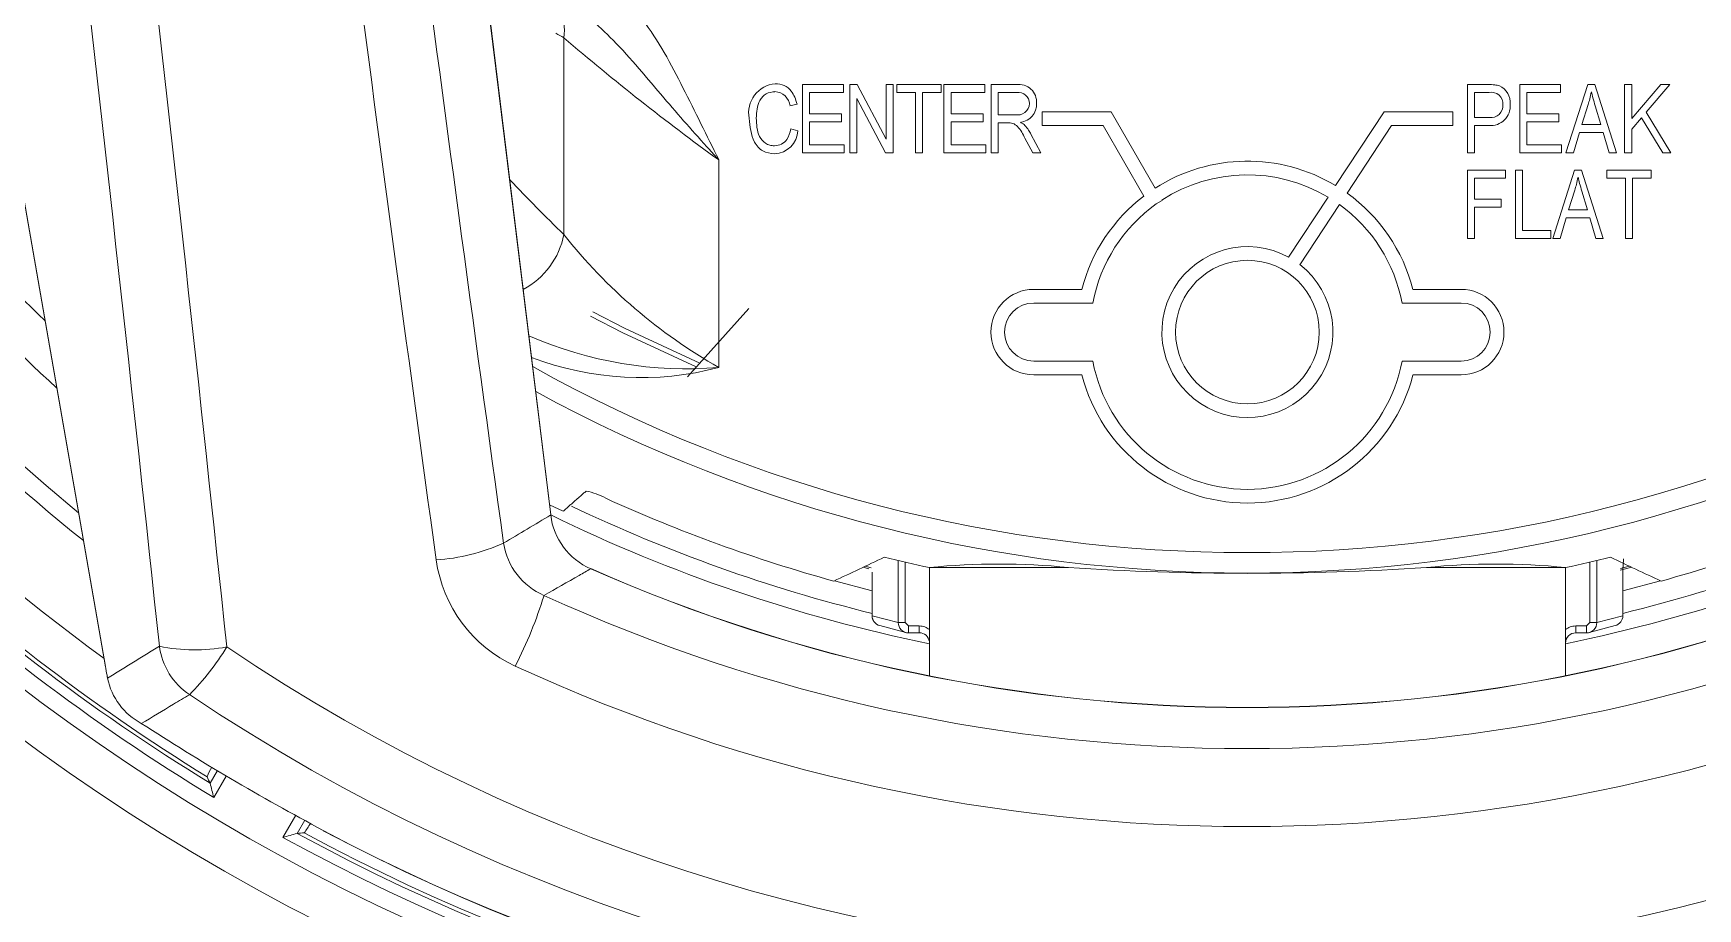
# Model space of a CAD drawing. Extents: x 7 to 113, y 1 to 87.
# Drawn here: x 105.198 to 107.631, y 34.155 to 35.435 of the extents above; entities that cross this region are included whole.
import ezdxf

# ---------------------------------------------------------------- set-up
doc = ezdxf.new("R2010")
doc.units = 0
doc.header["$MEASUREMENT"] = 0
doc.layers.add('OBJECT', color=7, linetype='CONTINUOUS')

msp = doc.modelspace()

# ---------------------------------------------------------------- linework, layer by layer
at = {"layer": 'OBJECT', "lineweight": 15}
for p, q in [((105.9541, 34.7308), (105.8403, 35.6577)), ((105.9545, 34.7308), (105.8407, 35.6576)), ((105.1171, 35.5749), (105.3032, 34.5092)), ((105.1171, 35.5744), (105.3032, 34.5087)), ((105.9734, 35.1411), (105.9734, 35.4286)), ((106.3222, 35.2602), (106.3222, 35.3602)), ((106.3222, 35.3602), (106.382, 35.3602)), ((106.382, 35.3602), (106.382, 35.3485)), ((106.3912, 35.2602), (106.3912, 35.3602)), ((106.3912, 35.3602), (106.4023, 35.3602)), ((106.4023, 35.3602), (106.4444, 35.2805)), ((106.4444, 35.3602), (106.4548, 35.3602)), ((106.4444, 35.2805), (106.4444, 35.3602)), ((106.4548, 35.3602), (106.4548, 35.2602)), ((106.4602, 35.3602), (106.5251, 35.3602)), ((106.4602, 35.3485), (106.4602, 35.3602)), ((106.5251, 35.3602), (106.5251, 35.3485)), ((106.5291, 35.2602), (106.5291, 35.3602)), ((106.5291, 35.3602), (106.5889, 35.3602)), ((106.5889, 35.3602), (106.5889, 35.3485)), ((106.5981, 35.3602), (106.6348, 35.3602)), ((106.5981, 35.2602), (106.5981, 35.3602)), ((107.2943, 35.3602), (107.3251, 35.3602)), ((107.2943, 35.2602), (107.2943, 35.3602)), ((107.3709, 35.3602), (107.4306, 35.3602)), ((107.3709, 35.2602), (107.3709, 35.3602)), ((107.4306, 35.3602), (107.4306, 35.3485)), ((107.4384, 35.2602), (107.4704, 35.3602)), ((107.4704, 35.3602), (107.4805, 35.3602)), ((107.4805, 35.3602), (107.5125, 35.2602)), ((107.5242, 35.3602), (107.5345, 35.3602)), ((107.5242, 35.2602), (107.5242, 35.3602)), ((107.5345, 35.3104), (107.577, 35.3602)), ((107.5345, 35.3602), (107.5345, 35.3104)), ((107.5902, 35.3602), (107.5556, 35.3197)), ((107.577, 35.3602), (107.5902, 35.3602)), ((106.382, 35.3485), (106.3326, 35.3485)), ((106.3326, 35.3485), (106.3326, 35.3174)), ((106.4437, 35.2602), (106.4016, 35.3398)), ((106.4016, 35.3398), (106.4016, 35.2602)), ((106.4874, 35.3485), (106.4602, 35.3485)), ((106.4874, 35.2602), (106.4874, 35.3485)), ((106.5251, 35.3485), (106.4978, 35.3485)), ((106.4978, 35.3485), (106.4978, 35.2602)), ((106.5395, 35.3485), (106.5395, 35.3174)), ((106.5889, 35.3485), (106.5395, 35.3485)), ((106.6355, 35.3485), (106.6085, 35.3485)), ((106.6085, 35.3485), (106.6085, 35.3161)), ((107.3047, 35.3485), (107.3047, 35.3122)), ((107.3262, 35.3485), (107.3047, 35.3485)), ((107.4306, 35.3485), (107.3813, 35.3485)), ((107.3813, 35.3485), (107.3813, 35.3174)), ((106.3143, 35.3317), (106.3039, 35.3291)), ((106.3326, 35.3174), (106.3794, 35.3174)), ((106.3794, 35.3174), (106.3794, 35.3057)), ((106.5395, 35.3174), (106.5863, 35.3174)), ((106.5863, 35.3174), (106.5863, 35.3057)), ((106.6085, 35.3161), (106.6328, 35.3161)), ((106.6726, 35.3002), (106.6726, 35.3202)), ((106.7733, 35.3202), (106.6726, 35.3202)), ((106.8377, 35.2087), (106.7733, 35.3202)), ((107.1016, 35.2124), (107.1724, 35.3202)), ((107.1724, 35.3202), (107.2728, 35.3202)), ((107.2728, 35.3202), (107.2728, 35.3002)), ((107.3047, 35.3122), (107.3264, 35.3122)), ((107.3813, 35.3174), (107.4281, 35.3174)), ((107.4281, 35.3174), (107.4281, 35.3057)), ((107.4708, 35.3309), (107.4614, 35.3018)), ((107.4895, 35.3018), (107.4811, 35.3293)), ((107.5487, 35.3115), (107.5345, 35.2949)), ((107.5798, 35.2602), (107.5487, 35.3115)), ((107.5556, 35.3197), (107.5917, 35.2602)), ((106.3052, 35.2953), (106.3156, 35.2927)), ((106.3794, 35.3057), (106.3326, 35.3057)), ((106.3326, 35.3057), (106.3326, 35.2719)), ((106.5395, 35.3057), (106.5395, 35.2719)), ((106.5863, 35.3057), (106.5395, 35.3057)), ((106.6085, 35.3044), (106.6085, 35.2602)), ((106.6217, 35.3044), (106.6085, 35.3044)), ((106.6562, 35.2876), (106.6708, 35.2602)), ((106.7618, 35.3002), (106.6726, 35.3002)), ((106.8213, 35.1972), (106.7618, 35.3002)), ((107.1183, 35.2015), (107.1832, 35.3002)), ((107.1832, 35.3002), (107.2728, 35.3002)), ((107.3047, 35.3005), (107.3047, 35.2602)), ((107.3258, 35.3005), (107.3047, 35.3005)), ((107.4281, 35.3057), (107.3813, 35.3057)), ((107.3813, 35.3057), (107.3813, 35.2719)), ((107.458, 35.2901), (107.4493, 35.2602)), ((107.4929, 35.2901), (107.458, 35.2901)), ((107.4614, 35.3018), (107.4895, 35.3018)), ((107.5017, 35.2602), (107.4929, 35.2901)), ((107.5345, 35.2949), (107.5345, 35.2602)), ((106.3833, 35.2602), (106.3222, 35.2602)), ((106.3326, 35.2719), (106.3833, 35.2719)), ((106.3833, 35.2719), (106.3833, 35.2602)), ((106.4016, 35.2602), (106.3912, 35.2602)), ((106.4548, 35.2602), (106.4437, 35.2602)), ((106.4978, 35.2602), (106.4874, 35.2602)), ((106.5902, 35.2602), (106.5291, 35.2602)), ((106.5395, 35.2719), (106.5902, 35.2719)), ((106.5902, 35.2719), (106.5902, 35.2602)), ((106.6085, 35.2602), (106.5981, 35.2602)), ((106.659, 35.2602), (106.6475, 35.2816)), ((106.6708, 35.2602), (106.659, 35.2602)), ((107.3047, 35.2602), (107.2943, 35.2602)), ((107.4319, 35.2602), (107.3709, 35.2602)), ((107.3813, 35.2719), (107.4319, 35.2719)), ((107.4319, 35.2719), (107.4319, 35.2602)), ((107.4493, 35.2602), (107.4384, 35.2602)), ((107.5125, 35.2602), (107.5017, 35.2602)), ((107.5345, 35.2602), (107.5242, 35.2602)), ((107.5917, 35.2602), (107.5798, 35.2602)), ((106.2, 34.9464), (106.2, 35.2499)), ((107.2943, 35.2352), (107.3501, 35.2352)), ((107.2943, 35.1352), (107.2943, 35.2352)), ((107.3501, 35.2352), (107.3501, 35.2235)), ((107.3644, 35.1352), (107.3644, 35.2352)), ((107.3644, 35.2352), (107.3748, 35.2352)), ((107.3748, 35.2352), (107.3748, 35.1469)), ((107.419, 35.1352), (107.4509, 35.2352)), ((107.4509, 35.2352), (107.461, 35.2352)), ((107.461, 35.2352), (107.493, 35.1352)), ((107.4982, 35.2235), (107.4982, 35.2352)), ((107.4982, 35.2352), (107.5631, 35.2352)), ((107.5631, 35.2352), (107.5631, 35.2235)), ((107.3501, 35.2235), (107.3047, 35.2235)), ((107.3047, 35.2235), (107.3047, 35.1924)), ((107.5255, 35.2235), (107.4982, 35.2235)), ((107.5255, 35.1352), (107.5255, 35.2235)), ((107.5358, 35.2235), (107.5358, 35.1352)), ((107.5631, 35.2235), (107.5358, 35.2235)), ((106.8481, 35.1907), (106.8395, 35.1857)), ((106.8481, 35.1907), (106.8478, 35.1913)), ((107.0328, 35.1078), (107.0906, 35.1957)), ((107.3047, 35.1924), (107.3436, 35.1924)), ((107.3436, 35.1924), (107.3436, 35.1807)), ((107.4513, 35.2059), (107.4419, 35.1768)), ((107.47, 35.1768), (107.4617, 35.2043)), ((107.0495, 35.0968), (107.1073, 35.1847)), ((107.3436, 35.1807), (107.3047, 35.1807)), ((107.3047, 35.1807), (107.3047, 35.1352)), ((107.4385, 35.1651), (107.4298, 35.1352)), ((107.4734, 35.1651), (107.4385, 35.1651)), ((107.4419, 35.1768), (107.47, 35.1768)), ((107.4822, 35.1352), (107.4734, 35.1651)), ((107.3748, 35.1469), (107.4164, 35.1469)), ((107.4164, 35.1469), (107.4164, 35.1352)), ((107.3047, 35.1352), (107.2943, 35.1352)), ((107.4164, 35.1352), (107.3644, 35.1352)), ((107.4298, 35.1352), (107.419, 35.1352)), ((107.493, 35.1352), (107.4822, 35.1352)), ((107.5358, 35.1352), (107.5255, 35.1352)), ((106.7306, 35.0607), (106.6602, 35.0607)), ((106.7467, 35.0407), (106.6602, 35.0407)), ((107.2852, 35.0407), (107.1987, 35.0407)), ((107.2852, 35.0607), (107.2148, 35.0607)), ((106.2439, 35.0326), (106.1541, 34.933)), ((106.6602, 34.9557), (106.7467, 34.9557)), ((107.1987, 34.9557), (107.2852, 34.9557)), ((106.6602, 34.9357), (106.7306, 34.9357)), ((107.2148, 34.9357), (107.2852, 34.9357)), ((105.9722, 34.7361), (105.9526, 34.7456)), ((105.9541, 34.7308), (105.9545, 34.7308)), ((106.4109, 34.6542), (106.419, 34.6521)), ((106.414, 34.6557), (106.4225, 34.6535)), ((106.4622, 34.5734), (106.4622, 34.6641)), ((106.4722, 34.6618), (106.4722, 34.5734)), ((106.5077, 34.4954), (106.5077, 34.6538)), ((106.7111, 34.6538), (106.5077, 34.6538)), ((107.2343, 34.6538), (107.4377, 34.6538)), ((107.4377, 34.4956), (107.4377, 34.6538)), ((107.4735, 34.5734), (107.4735, 34.6618)), ((107.4834, 34.6642), (107.4834, 34.5734)), ((107.5178, 34.65), (107.5345, 34.6542)), ((107.5181, 34.6523), (107.5314, 34.6557)), ((106.424, 34.6199), (106.3688, 34.6345)), ((106.424, 34.6469), (106.424, 34.5834)), ((106.424, 34.6469), (106.424, 34.5834)), ((107.5216, 34.5834), (107.5216, 34.6398)), ((107.5216, 34.6398), (107.5216, 34.6398)), ((107.5216, 34.5834), (107.5216, 34.6398)), ((107.5766, 34.6345), (107.5216, 34.62)), ((106.424, 34.5834), (106.4622, 34.5734)), ((106.424, 34.5834), (106.424, 34.5834)), ((107.4834, 34.5734), (107.5216, 34.5834)), ((107.5216, 34.5834), (107.5216, 34.5834)), ((106.4352, 34.5689), (106.4734, 34.5588)), ((106.4622, 34.5734), (106.4722, 34.5734)), ((106.4722, 34.5734), (106.4772, 34.5684)), ((106.4772, 34.5684), (106.4929, 34.5684)), ((106.4772, 34.5584), (106.4772, 34.5684)), ((106.4929, 34.5584), (106.4772, 34.5584)), ((106.4929, 34.5584), (106.4929, 34.5684)), ((107.4527, 34.5684), (107.4685, 34.5684)), ((107.4527, 34.5684), (107.4527, 34.5584)), ((107.4685, 34.5584), (107.4527, 34.5584)), ((107.4685, 34.5684), (107.4735, 34.5734)), ((107.4685, 34.5684), (107.4685, 34.5584)), ((107.4723, 34.5588), (107.5105, 34.5689)), ((107.4735, 34.5734), (107.4834, 34.5734)), ((107.4377, 34.4956), (107.4377, 34.5434)), ((107.4377, 34.5434), (107.4377, 34.5434)), ((105.3032, 34.5087), (105.3032, 34.5092)), ((105.4562, 34.3384), (105.4669, 34.3569)), ((105.4797, 34.349), (105.4616, 34.3176)), ((105.5627, 34.2592), (105.5814, 34.2917)), ((105.5945, 34.2844), (105.5833, 34.265))]:
    msp.add_line(p, q, dxfattribs=at)
at = {"layer": 'OBJECT', "lineweight": 15, "flags": 128}
for points in [[(106.167, 34.9472), (106.0597, 34.9972), (106.0123, 35.0217)], [(106.1719, 34.9527), (106.0628, 35.0034), (106.0158, 35.0278)]]:
    msp.add_lwpolyline(points, dxfattribs=at)
at = {"layer": 'OBJECT', "lineweight": 15}
msp.add_circle((106.9727, 34.9982), 0.105, dxfattribs=at)
for centre, radius, start, end in [((106.9727, 36.8182), 3.0068, 199.7991, 266.1975), ((106.9727, 36.8182), 3.0068, 273.8025, 340.2009), ((106.9727, 36.8182), 2.9472, 200.4368, 266.0663), ((106.9727, 36.8182), 2.9472, 273.9337, 339.5632), ((106.9727, 36.8182), 3.76, 196.2407, 260.9363), ((106.9727, 36.8182), 3.76, 279.0637, 343.7593), ((-35.426, 19.6287), 141.6931, 6.039872, 6.493124), ((-33.9197, 19.7142), 140.0883, 6.074572, 6.530408), ((246.0136, 54.0591), 141.4607, 187.478348, 187.869952), ((247.4787, 54.1381), 143.0239, 187.44874, 187.825252), ((105.8833, 35.4397), 0.0908, 352.9656, 47.8327), ((108.1919, 38.0078), 3.402, 229.299, 234.161), ((106.2867, 35.3185), 0.0432, 95.7379, 190.1481), ((106.6387, 35.3348), 0.0257, 355.2309, 98.6789), ((107.3304, 35.3342), 0.0264, 353.637, 66.0005), ((106.9727, 36.8182), 2.5186, 215.5324, 225.7382), ((106.2809, 35.3267), 0.0232, 5.9051, 87.1963), ((106.6366, 35.333), 0.0173, 257.4108, 358.8103), ((106.6379, 35.3326), 0.0161, 359.9312, 98.2539), ((106.6382, 35.331), 0.0262, 275.9793, 3.571), ((107.3296, 35.3322), 0.0167, 354.9806, 101.5868), ((107.3289, 35.3282), 0.0279, 263.6281, 6.2215), ((107.3291, 35.3292), 0.0172, 261.1094, 5.0701), ((106.9727, 36.8182), 2.5781, 216.091, 227.5326), ((106.2797, 35.2948), 0.0359, 272.7843, 356.5995), ((106.9727, 34.9982), 0.25, 58.9684, 122.6711), ((106.9727, 34.9982), 0.23, 59.1678, 122.9036), ((106.9727, 36.8182), 2.7223, 216.4098, 231.3094), ((106.9727, 36.8182), 2.6951, 216.6431, 230.6511), ((106.9727, 34.9982), 0.25, 127.2733, 165.5225), ((106.9727, 34.9982), 0.25, 14.4775, 54.3835), ((106.9727, 36.8182), 2.9217, 214.2537, 238.8549), ((106.9727, 36.8182), 2.9067, 214.2537, 238.5533), ((106.9727, 36.8182), 2.901, 214.6589, 238.3816), ((106.9727, 36.8182), 2.841, 215.3738, 233.958), ((106.9727, 34.9982), 0.23, 125.4014, 169.3515), ((106.9727, 34.9982), 0.23, 10.6485, 54.184), ((105.86, 35.1627), 0.1154, 297.8585, 349.1821), ((106.5814, 35.6197), 0.7738, 218.2084, 240.4659), ((106.9727, 34.9982), 0.125, 61.2645, 52.0874), ((106.6602, 34.9982), 0.0625, 90, 270), ((106.6602, 34.9982), 0.0425, 90, 270), ((107.2852, 34.9982), 0.0625, 270, 90), ((107.2852, 34.9982), 0.0425, 270, 90), ((106.1523, 35.5159), 0.5714, 246.2686, 274.7873), ((106.0859, 35.3767), 0.4451, 248.9728, 284.8503), ((106.9727, 36.8182), 2.1425, 240.8117, 299.1554), ((106.9727, 34.9982), 0.23, 190.6485, 349.3515), ((106.9727, 34.9982), 0.25, 194.4775, 345.5225), ((106.9727, 36.8182), 2.1724, 241.3863, 298.5815), ((105.9848, 34.6634), 0.1045, 61.5774, 78.3332), ((106.9727, 36.8182), 2.2663, 245.5443, 254.5252), ((106.9727, 36.8182), 2.2663, 285.4748, 294.4557), ((106.0519, 34.7424), 0.0985, 186.7994, 246.4527), ((106.9727, 36.8182), 2.3227, 243.9904, 258.4514), ((106.9727, 36.8182), 2.2979, 244.5353, 256.1854), ((106.9727, 36.8182), 2.3227, 281.5486, 295.9658), ((106.9727, 36.8182), 2.2979, 283.8214, 295.5051), ((105.7698, 34.9432), 0.2786, 273.464, 294.4561), ((105.9839, 34.7048), 0.0999, 188.7781, 246.6328), ((105.9864, 34.6931), 0.2017, 187.9672, 245.3567), ((106.9722, 36.8187), 2.3696, 246.1107, 293.8893), ((106.9722, 36.8187), 2.3693, 246.1107, 293.8893), ((106.9727, 36.8182), 2.2138, 256.1215, 257.8747), ((106.6094, 33.6398), 1.0192, 84.2739, 95.7261), ((106.9727, 38.6992), 4.0538, 266.2996, 273.7004), ((107.336, 33.6398), 1.0192, 84.2739, 95.7261), ((106.9727, 36.8182), 2.2138, 282.1253, 283.8785), ((107.7212, 34.6451), 0.1997, 173.8089, 181.5357), ((107.8418, 34.6418), 0.3202, 176.6765, 180.3548), ((105.3225, 34.8054), 0.6509, 332.9788, 342.8133), ((106.9722, 36.8578), 2.4688, 245.3952, 294.6048), ((106.439, 34.5834), 0.015, 180, 255.2757), ((106.439, 34.5834), 0.015, 179.8673, 255.2444), ((107.5066, 34.5834), 0.015, 284.7243, 0), ((107.5066, 34.5834), 0.015, 284.7726, 0.1155), ((106.4772, 34.5733), 0.015, 179.9362, 270.025), ((106.4933, 34.5439), 0.0145, 6.7776, 91.4267), ((107.4527, 34.5434), 0.015, 89.9697, 180.0179), ((107.4685, 34.5733), 0.015, 269.9736, 0.0652), ((105.4339, 34.7879), 0.2545, 258.2406, 280.5605), ((105.482, 34.5518), 0.1008, 187.4098, 236.2554), ((105.1471, 34.7421), 0.3911, 315.4922, 328.4972), ((106.9722, 36.7432), 2.6625, 235.9271, 304.0729), ((106.9722, 36.83), 2.555, 245.2451, 294.7549), ((105.4024, 34.5122), 0.0983, 191.8509, 241.5328), ((106.9722, 36.7711), 2.774, 236.1247, 303.8753), ((105.5235, 34.3211), 0.0765, 147.74, 159.5599), ((114.2652, 36.5812), 9.09, 194.28448, 194.41968), ((103.7207, 40.8749), 6.8673, 285.55865, 285.73761), ((106.9727, 36.8182), 2.9067, 241.4467, 294.6952), ((105.5054, 34.3344), 0.1117, 322.1979, 330.7182), ((106.9727, 36.8182), 2.901, 241.6184, 294.5249), ((106.9722, 36.8187), 2.8855, 242.0886, 297.9114), ((106.9722, 36.8187), 2.8851, 242.0886, 297.9114), ((106.9727, 36.8182), 2.9217, 241.1451, 294.6952)]:
    msp.add_arc(centre, radius, start, end, dxfattribs=at)
for centre, major_axis, ratio, start_param, end_param in [((106.7597, 36.8182), (1.6185, 0), 0.982242, 4.196653, 4.205118), ((107.7104, 36.8182), (2.4576, 0), 0.964711, 3.880809, 3.927407), ((101.1787, 36.1074), (6.3338, 0.7777), 0.437652, 5.494762, 5.511116), ((104.3161, 36.8182), (3.7283, 0), 0.701634, 5.295177, 5.319034), ((109.6293, 36.8182), (3.7283, 0), 0.701634, 4.105744, 4.129601), ((105.2693, 34.3119), (-0.0636, 0.5099), 0.121842, 5.067389, 5.094438), ((110.0433, 35.0454), (4.6065, -2.6595), 0.745432, 3.961915, 3.96411), ((103.9021, 38.591), (4.6065, -2.6595), 0.745432, 5.460668, 5.462863)]:
    msp.add_ellipse(centre, major_axis=major_axis, ratio=ratio, start_param=start_param, end_param=end_param, dxfattribs=at)
for points, knots in [([(106.0112, 35.5371), (106.0385, 35.5111), (106.0939, 35.4581), (106.1484, 35.3552), (106.1824, 35.2852), (106.1999, 35.2501), (106.2, 35.2499)], [0, 0, 0, 0, 0.32452, 0.659805, 0.998101, 1, 1, 1, 1]), ([(106.2, 35.2499), (106.1998, 35.2501), (106.1988, 35.2512), (106.1943, 35.2561), (106.1672, 35.286), (106.1162, 35.3438), (106.051, 35.4234), (105.9993, 35.4685), (105.9753, 35.4893)], [0, 0, 0, 0, 0.002191, 0.013463, 0.059638, 0.364667, 0.706177, 1, 1, 1, 1]), ([(106.2824, 35.3615), (106.2869, 35.361), (106.2958, 35.36), (106.3087, 35.3494), (106.3122, 35.3384), (106.3143, 35.3317)], [0, 0, 0, 0, 0.280085, 0.560201, 1, 1, 1, 1]), ([(107.3251, 35.3602), (107.3281, 35.3602), (107.3336, 35.3602), (107.3388, 35.3589), (107.3411, 35.3583)], [0, 0, 0, 0, 0.560432, 1, 1, 1, 1]), ([(106.282, 35.3498), (106.2775, 35.3493), (106.2707, 35.3484), (106.2637, 35.3425), (106.256, 35.3315), (106.2552, 35.32), (106.2546, 35.3109)], [0, 0, 0, 0, 0.249486, 0.375152, 0.500977, 1, 1, 1, 1]), ([(107.4755, 35.3498), (107.4748, 35.3462), (107.4735, 35.3398), (107.4716, 35.3336), (107.4708, 35.3309)], [0, 0, 0, 0, 0.559984, 1, 1, 1, 1]), ([(107.4811, 35.3293), (107.48, 35.3331), (107.4779, 35.3399), (107.4762, 35.3468), (107.4755, 35.3498)], [0, 0, 0, 0, 0.560028, 1, 1, 1, 1]), ([(106.2815, 35.2589), (106.2754, 35.2596), (106.2663, 35.2607), (106.257, 35.2686), (106.2468, 35.2835), (106.2453, 35.2987), (106.2442, 35.3109)], [0, 0, 0, 0, 0.249373, 0.375041, 0.500925, 1, 1, 1, 1]), ([(106.2546, 35.3109), (106.255, 35.3017), (106.2556, 35.2878), (106.2661, 35.275), (106.2744, 35.2711), (106.2789, 35.2708), (106.2812, 35.2706)], [0, 0, 0, 0, 0.499506, 0.74886, 0.874364, 1, 1, 1, 1]), ([(106.2812, 35.2706), (106.2847, 35.2711), (106.2918, 35.272), (106.3016, 35.2809), (106.3039, 35.2898), (106.3052, 35.2953)], [0, 0, 0, 0, 0.279795, 0.559779, 1, 1, 1, 1]), ([(106.6475, 35.2816), (106.6444, 35.2878), (106.6402, 35.2965), (106.63, 35.3042), (106.6245, 35.3043), (106.6217, 35.3044)], [0, 0, 0, 0, 0.560976, 0.779741, 1, 1, 1, 1]), ([(106.6409, 35.305), (106.6423, 35.3043), (106.6446, 35.303), (106.6466, 35.3012), (106.6475, 35.3004)], [0, 0, 0, 0, 0.560155, 1, 1, 1, 1]), ([(106.6475, 35.3004), (106.6493, 35.2981), (106.6525, 35.2941), (106.6551, 35.2895), (106.6562, 35.2876)], [0, 0, 0, 0, 0.559966, 1, 1, 1, 1]), ([(107.456, 35.2248), (107.4553, 35.2212), (107.454, 35.2148), (107.4522, 35.2086), (107.4513, 35.2059)], [0, 0, 0, 0, 0.560013, 1, 1, 1, 1]), ([(107.4617, 35.2043), (107.4605, 35.2081), (107.4584, 35.2149), (107.4567, 35.2218), (107.456, 35.2248)], [0, 0, 0, 0, 0.560002, 1, 1, 1, 1]), ([(106.0126, 34.6521), (106.0069, 34.6489), (105.9842, 34.6357), (105.9614, 34.6228), (105.9443, 34.6131)], [0, 0, 0, 0, 0.247159, 1, 1, 1, 1]), ([(106.4929, 34.5684), (106.4958, 34.5681), (106.5011, 34.5677), (106.5056, 34.5647), (106.5077, 34.5634)], [0, 0, 0, 0, 0.531289, 1, 1, 1, 1]), ([(107.4377, 34.5632), (107.4399, 34.5646), (107.4444, 34.5677), (107.4499, 34.5681), (107.4527, 34.5684)], [0, 0, 0, 0, 0.478772, 1, 1, 1, 1]), ([(105.426, 34.4679), (105.4183, 34.4633), (105.3948, 34.4492), (105.3713, 34.4352), (105.3556, 34.4258)], [0, 0, 0, 0, 0.328344, 1, 1, 1, 1]), ([(105.3556, 34.4258), (105.3987, 34.3985), (105.4853, 34.3436), (105.5761, 34.2941), (105.6217, 34.2692)], [0, 0, 0, 0, 0.497922, 1, 1, 1, 1])]:
    msp.add_open_spline(points, degree=3, knots=knots, dxfattribs=at)
for points in [[(105.9722, 34.7361), (106.0059, 34.7657)], [(106.424, 34.6469), (106.4241, 34.6469)], [(105.3062, 34.4921), (105.382, 34.5388)], [(105.3055, 34.4964), (105.3062, 34.4921)], [(105.4562, 34.3384), (105.4562, 34.3384)], [(105.5833, 34.265), (105.5833, 34.265)]]:
    msp.add_open_spline(points, degree=1, dxfattribs=at)

doc.saveas('drawing.dxf')
